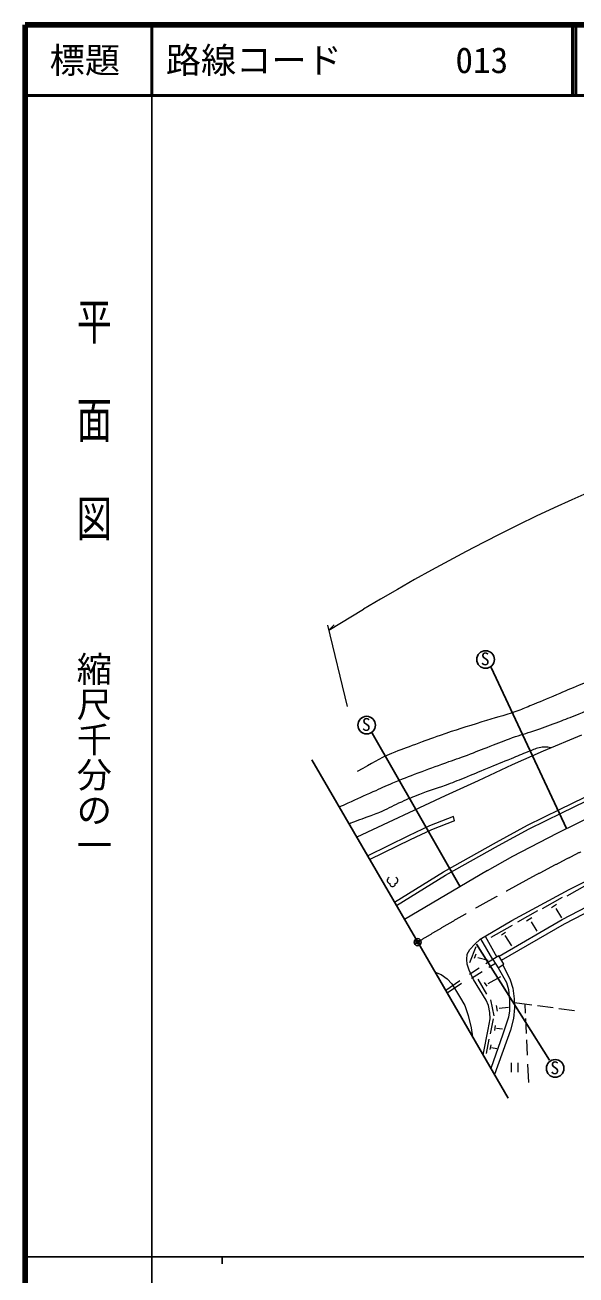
# Model space of a CAD drawing. Units: millimetres, scale not verified. Extents: x 40000 to 680000, y 20000 to 380000.
# Drawn here: x 40000 to 118260, y 202409 to 380000 of the extents above; entities that cross this region are included whole.
import ezdxf
from ezdxf.enums import TextEntityAlignment as Align

# ---------------------------------------------------------------- set-up
doc = ezdxf.new("R2010")
doc.units = ezdxf.units.MM
doc.header["$LTSCALE"] = 1000
doc.header["$PDMODE"] = 32
doc.header["$PDSIZE"] = 500
doc.linetypes.add('CHAIN', pattern=[18.5, 12, -1.5, 3.5, -1.5])
for name, color, linetype, lineweight in [('M-BGD', 7, 'Continuous', 13), ('M-BMK', 2, 'CHAIN', 13), ('M-BMK-SRVR', 3, 'Continuous', 25), ('M-STR-HTXT', 7, 'Continuous', 13), ('M-TTL', 2, 'Continuous', 140), ('M-TTL-BAND', 7, 'Continuous', 25), ('M-TTL-LINE', 7, 'Continuous', 50)]:
    doc.layers.add(name, color=color, linetype=linetype, lineweight=lineweight)
doc.layers.add('M-OTRS', color=6, linetype='Continuous')
doc.layers.add('M-TTL-TXT', color=7, linetype='Continuous')
doc.styles.add('@ＭＳ ゴシック', font='')
doc.styles.add('ＭＳ ゴシック', font='')
doc.styles.get('@ＭＳ ゴシック').set_extended_font_data('@MS Gothic')
doc.styles.get('ＭＳ ゴシック').set_extended_font_data('MS Gothic')

msp = doc.modelspace()

# ---------------------------------------------------------------- linework, layer by layer
at = {"layer": 'M-BGD', "lineweight": 25}
for p, q in [((106194, 288721), (116897, 265846)), ((89302, 279399), (101796, 257572)), ((104114, 249431), (114475, 232921))]:
    msp.add_line(p, q, dxfattribs=at)
at = {"layer": 'M-BGD'}
for p, q in [((119037, 279120), (113579, 276848)), ((113579, 276848), (109195, 274893)), ((109195, 274893), (104368, 272621)), ((104368, 272621), (99700, 270508)), ((99700, 270508), (87133, 264599)), ((115992, 268571), (121169, 271096)), ((116234, 268077), (121407, 270601)), ((111376, 266295), (115992, 268571)), ((100853, 267560), (97460, 266207)), ((101004, 266946), (97745, 265663)), ((101004, 266946), (100853, 267560)), ((111628, 265806), (116234, 268077)), ((115568, 265195), (121464, 268083)), ((94452, 264798), (88670, 261949)), ((97460, 266207), (94452, 264798)), ((97745, 265663), (94716, 264254)), ((106978, 263922), (111376, 266295)), ((107244, 263440), (111628, 265806)), ((109287, 261901), (115568, 265195)), ((94716, 264254), (88965, 261441)), ((99457, 259687), (106978, 263922)), ((99736, 259213), (107244, 263440)), ((105710, 259884), (109287, 261901)), ((117290, 257168), (126823, 261970)), ((92473, 255391), (99457, 259687)), ((105710, 259884), (93910, 252913)), ((92749, 254915), (99736, 259213)), ((116303, 252932), (126838, 258389)), ((116641, 252318), (127156, 257765)), ((117022, 256280), (119854, 257879)), ((109159, 252767), (117290, 257168)), ((113517, 254472), (116349, 256070)), ((109998, 252579), (112830, 254177)), ((114764, 254612), (115508, 255075)), ((115395, 254486), (116223, 253154)), ((104659, 250114), (109159, 252767)), ((107331, 247687), (116303, 252932)), ((107675, 247142), (116641, 252318)), ((111245, 252719), (111989, 253182)), ((111876, 252593), (112704, 251261)), ((105363, 250529), (107005, 247579)), ((106200, 250403), (109219, 252132)), ((108256, 251058), (107677, 250693)), ((108135, 250637), (109116, 249170)), ((102822, 247997), (103201, 248642)), ((103166, 246821), (104091, 249078)), ((103201, 248642), (103874, 249427)), ((103874, 249427), (104659, 250114)), ((106463, 247236), (104727, 250155)), ((102752, 247254), (102822, 247997)), ((102808, 246581), (102752, 247254)), ((104035, 248013), (103811, 247354)), ((104329, 247522), (105801, 247116)), ((106463, 247236), (105473, 246602)), ((107287, 247756), (106463, 247236)), ((106463, 247236), (107206, 246059)), ((108030, 246579), (107287, 247756)), ((98248, 245432), (99123, 245124)), ((99123, 245124), (99964, 244479)), ((103089, 245726), (102808, 246581)), ((103720, 244408), (103089, 245726)), ((104517, 245989), (103154, 245115)), ((104932, 245473), (103438, 244515)), ((106814, 246680), (105896, 246091)), ((107206, 246059), (108030, 246579)), ((107206, 246059), (108368, 243974)), ((107848, 246464), (108908, 244367)), ((101779, 244197), (99755, 242835)), ((99964, 244479), (100637, 243778)), ((102003, 243804), (99981, 242444)), ((100637, 243778), (101731, 241983)), ((105486, 241436), (103720, 244408)), ((105609, 242289), (104375, 244434)), ((105651, 243467), (105272, 243986)), ((105805, 243832), (107585, 244827)), ((108368, 243974), (108662, 242979)), ((108908, 244367), (109278, 243170)), ((101731, 241983), (102474, 240679)), ((108662, 242979), (108816, 241451)), ((109278, 243170), (109488, 241642)), ((109488, 241642), (109544, 240352)), ((102474, 240679), (102951, 239263)), ((105851, 240679), (105486, 241436)), ((106033, 239725), (105851, 240679)), ((106655, 239249), (106141, 241502)), ((106936, 240698), (107067, 239904)), ((107338, 240324), (108684, 240455)), ((108812, 239955), (108674, 239042)), ((108816, 241451), (108812, 239955)), ((109544, 240352), (109390, 238838)), ((109510, 241131), (111965, 240800)), ((110998, 240930), (111061, 239587)), ((112779, 240690), (115000, 240391)), ((115837, 240278), (118028, 239982)), ((102951, 239263), (103371, 237539)), ((105773, 237307), (106047, 238821)), ((106047, 238821), (106033, 239725)), ((106123, 236688), (106543, 238801)), ((108674, 239042), (107879, 236640)), ((109390, 238838), (108941, 237184)), ((111094, 238871), (111194, 236700)), ((103371, 237539), (103570, 236255)), ((105058, 233689), (105773, 237307)), ((107879, 236640), (106177, 231759)), ((106786, 237857), (106665, 237146)), ((108941, 237184), (106690, 230875)), ((106964, 237492), (107824, 237361)), ((105535, 233899), (105909, 235927)), ((106142, 235096), (106011, 234432)), ((106258, 234730), (106994, 234608)), ((111235, 235825), (111335, 233656)), ((109056, 232533), (109056, 231233)), ((110031, 231233), (110031, 232533)), ((111395, 232361), (111516, 229748))]:
    msp.add_line(p, q, dxfattribs=at)
at = {"layer": 'M-BGD', "lineweight": 25}
for centre in [(105416, 289855), (88523, 280533), (115302, 231759)]:
    msp.add_circle(centre, 1250, dxfattribs=at)
at = {"layer": 'M-BGD'}
for centre, radius, start, end in [((91898, 258455), 449, 113.44836, 257.2818), ((92199, 257992), 401, 176.52859, 3.47141), ((92500, 258455), 449, 282.7182, 66.55164)]:
    msp.add_arc(centre, radius, start, end, dxfattribs=at)
for points, knots in [([(135354, 297340), (133347, 295317), (132795, 294723), (131018, 293197), (129795, 292147), (129109, 291555), (127808, 290603), (127049, 290048), (126622, 289733), (125803, 289271), (124725, 288664), (124062, 288436), (122929, 287939), (121300, 287226), (120363, 286887), (118723, 286201), (117462, 285673), (116758, 285371), (115498, 284841), (114022, 284221), (113199, 283866), (111717, 283261), (110947, 282946), (110519, 282760), (109735, 282482), (107868, 281819), (106779, 281578), (104889, 280982), (102572, 280251), (101266, 279865), (98969, 279075), (97591, 278601), (96829, 278308), (95464, 277799), (94129, 277301), (93365, 277060), (92057, 276495), (90086, 275644), (89432, 275218), (87199, 273923)], [0, 0, 0, 0, 1, 1, 1, 2, 2, 2, 3, 3, 3, 4, 4, 4, 5, 5, 5, 6, 6, 6, 7, 7, 7, 8, 8, 8, 9, 9, 9, 10, 10, 10, 11, 11, 11, 12, 12, 12, 13, 13, 13, 13]), ([(84633, 268910), (85091, 269115), (85351, 269232), (85878, 269468), (87283, 270099), (88069, 270455), (89474, 271087), (90550, 271572), (91141, 271870), (92229, 272328), (93626, 272917), (94429, 273198), (95846, 273737), (97369, 274316), (98226, 274631), (99757, 275188), (100954, 275624), (101635, 275837), (102828, 276282), (104107, 276759), (104813, 277052), (106087, 277544), (107327, 278022), (108010, 278321), (109263, 278763), (110426, 279174), (111102, 279334), (112270, 279731), (113525, 280157), (114227, 280399), (115467, 280866), (116516, 281262), (117098, 281499), (118137, 281918), (119685, 282542), (120545, 282908), (122091, 283537), (123026, 283918), (123554, 284121), (124488, 284504), (125772, 285032), (126501, 285307), (127769, 285871), (128954, 286399), (129608, 286718), (130776, 287280), (132031, 287885), (132762, 288170), (133973, 288858), (135065, 289478), (135634, 289897), (136686, 290582), (137942, 291400), (138621, 291895), (139882, 292706), (140906, 293364), (141503, 293696), (142532, 294346), (143582, 295010), (143914, 295227), (145203, 296071)], [0, 0, 0, 0, 1, 1, 1, 2, 2, 2, 3, 3, 3, 4, 4, 4, 5, 5, 5, 6, 6, 6, 7, 7, 7, 8, 8, 8, 9, 9, 9, 10, 10, 10, 11, 11, 11, 12, 12, 12, 13, 13, 13, 14, 14, 14, 15, 15, 15, 16, 16, 16, 17, 17, 17, 18, 18, 18, 19, 19, 19, 20, 20, 20, 20]), ([(114703, 277316), (114333, 277382), (114206, 277403), (113885, 277404), (113544, 277405), (113350, 277378), (113016, 277306), (112373, 277166), (112048, 276964), (111432, 276731), (110492, 276376), (109978, 276144), (109048, 275764), (107710, 275216), (106964, 274900), (105628, 274348), (104352, 273821), (103642, 273514), (102361, 273002), (101315, 272584), (100725, 272357), (99669, 271964), (98254, 271438), (97432, 271220), (96024, 270674), (95011, 270282), (94443, 270058), (93454, 269609), (92350, 269108), (91772, 268743), (90659, 268263), (89846, 267913), (89377, 267749), (88547, 267441), (87992, 267234), (87669, 267151), (87117, 266936), (86668, 266761), (86359, 266627), (86045, 266476)], [0, 0, 0, 0, 1, 1, 1, 2, 2, 2, 3, 3, 3, 4, 4, 4, 5, 5, 5, 6, 6, 6, 7, 7, 7, 8, 8, 8, 9, 9, 9, 10, 10, 10, 11, 11, 11, 12, 12, 12, 13, 13, 13, 13])]:
    msp.add_open_spline(points, degree=3, knots=knots, dxfattribs=at)
at = {"layer": 'M-BMK'}
msp.add_arc((277423, -50812), 351140, 104.7503, 121.15159, dxfattribs=at)
at = {"layer": 'M-BMK-SRVR'}
for p, q in [((95776, 249695), (80746, 275615)), ((108633, 227525), (95776, 249695))]:
    msp.add_line(p, q, dxfattribs=at)
msp.add_circle((95776, 249695), 500, dxfattribs=at)
msp.add_point((95776, 249695), dxfattribs=at)
at = {"layer": 'M-OTRS'}
msp.add_point((95776, 249695), dxfattribs=at)
at = {"layer": 'M-STR-HTXT'}
for p, q in [((83171, 294036), (88071, 296987)), ((85801, 283179), (82998, 294752)), ((83171, 294036), (83899, 294766))]:
    msp.add_line(p, q, dxfattribs=at)
msp.add_arc((237493, 48825), 289674, 103.40638, 121.05268, dxfattribs=at)
at = {"layer": 'M-TTL'}
for p, q in [((40000, 380000), (40000, 20000)), ((680000, 380000), (40000, 380000))]:
    msp.add_line(p, q, dxfattribs=at)
at = {"layer": 'M-TTL-BAND'}
for p, q in [((58000, 370000), (58000, 20000)), ((40000, 205000), (579000, 205000)), ((68000, 205000), (68000, 204000))]:
    msp.add_line(p, q, dxfattribs=at)
at = {"layer": 'M-TTL-LINE'}
for p, q in [((58000, 380000), (58000, 370000)), ((117750, 380000), (117750, 370000)), ((118250, 380000), (118250, 370000)), ((40000, 370000), (680000, 370000))]:
    msp.add_line(p, q, dxfattribs=at)

# ---------------------------------------------------------------- texts
at = {"layer": 'M-BGD', "style": 'ＭＳ ゴシック'}
for p in [(104737, 288481), (87845, 279160), (114623, 230385)]:
    msp.add_text('S', height=1833, dxfattribs=at).set_placement(p, align=Align.BOTTOM_LEFT)
at = {"layer": 'M-TTL-BAND', "style": '@ＭＳ ゴシック', "width": 1.4}
msp.add_text('平  面  図', height=3666, rotation=270, dxfattribs=at).set_placement((49777, 306475), align=Align.MIDDLE_RIGHT)
at = {"layer": 'M-TTL-BAND', "style": '@ＭＳ ゴシック'}
msp.add_text('縮尺千分の一', height=3666, rotation=270, dxfattribs=at).set_placement((49777, 261030), align=Align.MIDDLE_RIGHT)
at = {"layer": 'M-TTL-TXT', "style": 'ＭＳ ゴシック'}
msp.add_text('標題', height=3666, dxfattribs=at).set_placement((48500, 375000), align=Align.MIDDLE_CENTER)
for s, p in [('路線コード', (60000, 375000)), ('013', (101142, 375000))]:
    msp.add_text(s, height=3666, dxfattribs=at).set_placement(p, align=Align.MIDDLE_LEFT)

doc.saveas('drawing.dxf')
